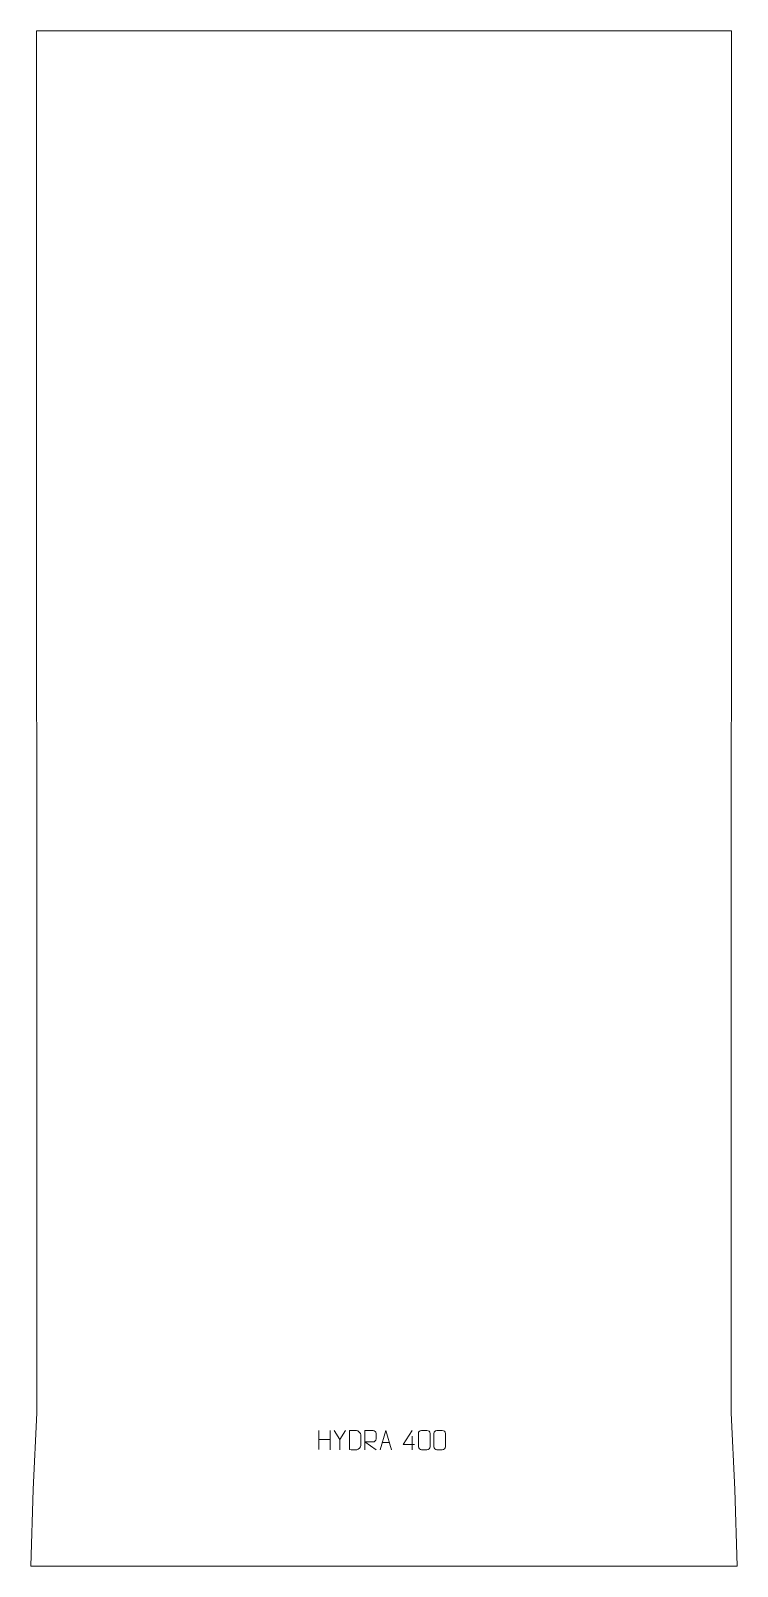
# Model space of a CAD drawing. Header units: millimetres. Extents: x -460 to 460, y -1545 to 455.
import ezdxf

# ---------------------------------------------------------------- set-up
doc = ezdxf.new("R2010")
doc.units = ezdxf.units.MM
doc.header["$MEASUREMENT"] = 0
doc.layers.add('layer 1', color=7, linetype='Continuous')

msp = doc.modelspace()

# ---------------------------------------------------------------- linework, layer by layer
at = {"layer": 'layer 1', "color": 242, "lineweight": 9}
msp.add_open_spline([(452.0003, -1344.9995), (452.0003, -1344.9995), (456.9999, -1444.9986), (456.9999, -1444.9986), (456.9999, -1444.9986), (456.9999, -1444.9986), (459.9993, -1544.9992), (459.9993, -1544.9992), (459.9993, -1544.9992), (459.9993, -1544.9992), (-459.9993, -1544.9992), (-459.9993, -1544.9992), (-459.9993, -1544.9992), (-459.9993, -1544.9992), (-456.9998, -1444.9986), (-456.9998, -1444.9986), (-456.9998, -1444.9986), (-456.9998, -1444.9986), (-451.9995, -1344.9995), (-451.9995, -1344.9995), (-451.9995, -1344.9995), (-451.9995, -1344.9995), (-452.4998, 455.0002), (-452.4998, 455.0002), (-452.4998, 455.0002), (-452.4998, 455.0002), (452.4999, 455.0002), (452.4999, 455.0002), (452.4999, 455.0002), (452.4999, 455.0002), (452.0003, -1344.9995), (452.0003, -1344.9995)], degree=3, knots=[0, 0, 0, 0, 0.111111111, 0.111111111, 0.111111111, 0.111111111, 0.222222222, 0.222222222, 0.222222222, 0.222222222, 0.333333333, 0.333333333, 0.333333333, 0.333333333, 0.444444444, 0.444444444, 0.444444444, 0.444444444, 0.555555556, 0.555555556, 0.555555556, 0.555555556, 0.666666667, 0.666666667, 0.666666667, 0.666666667, 0.777777778, 0.777777778, 0.777777778, 0.777777778, 1, 1, 1, 1], dxfattribs=at)
at = {"layer": 'layer 1', "color": 250, "lineweight": 9}
for points in [[(-84.9541, -1368.1943), (-84.9541, -1368.1943), (-84.9541, -1392.9718), (-84.9541, -1392.9718)], [(-70.3108, -1368.1943), (-70.3108, -1368.1943), (-70.3108, -1393.1478), (-70.3108, -1393.1478)], [(-57.6324, -1380.0764), (-57.6324, -1380.0764), (-64.9533, -1368.1777), (-64.9533, -1368.1777)], [(36.835, -1375.4768), (36.835, -1375.4768), (36.835, -1393.1415), (36.835, -1393.1415)], [(-84.9541, -1380.0766), (-84.9541, -1380.0766), (-70.3108, -1380.0762), (-70.3108, -1380.0762)], [(-2.3796, -1383.8818), (-2.3796, -1383.8818), (7.1161, -1383.8818), (7.1161, -1383.8818)]]:
    msp.add_open_spline(points, degree=3, dxfattribs=at)
for points, knots in [([(-50.31, -1368.1777), (-50.31, -1368.1777), (-57.6324, -1380.0764), (-57.6324, -1380.0764), (-57.6324, -1380.0764), (-57.6324, -1380.0764), (-57.6317, -1393.1313), (-57.6317, -1393.1313)], [0, 0, 0, 0, 0.333333333, 0.333333333, 0.333333333, 0.333333333, 1, 1, 1, 1]), ([(-45.024, -1393.1031), (-42.6922, -1393.1027), (-37.742, -1393.1267), (-35.4105, -1393.127), (-35.4105, -1393.127), (-33.4855, -1393.2324), (-30.1669, -1389.6908), (-30.1781, -1387.6735), (-30.1781, -1387.6735), (-30.1785, -1381.9034), (-30.1785, -1379.7337), (-30.1781, -1373.9644), (-30.1781, -1373.9644), (-30.1824, -1371.8263), (-33.5569, -1368.1662), (-35.7093, -1368.1797), (-35.7093, -1368.1797), (-38.035, -1368.1797), (-42.7593, -1368.1797), (-45.0854, -1368.1797), (-45.0854, -1368.1797), (-45.085, -1373.9266), (-45.0237, -1387.3558), (-45.024, -1393.1031)], [0, 0, 0, 0, 0.142857143, 0.142857143, 0.142857143, 0.142857143, 0.285714286, 0.285714286, 0.285714286, 0.285714286, 0.428571429, 0.428571429, 0.428571429, 0.428571429, 0.571428571, 0.571428571, 0.571428571, 0.571428571, 0.714285714, 0.714285714, 0.714285714, 0.714285714, 1, 1, 1, 1]), ([(-24.9637, -1393.1312), (-24.9637, -1393.1312), (-24.9637, -1368.1777), (-24.9637, -1368.1777), (-24.9637, -1368.1777), (-21.3689, -1368.1777), (-17.7734, -1368.1777), (-14.1782, -1368.1777), (-14.1782, -1368.1777), (-11.8529, -1368.2154), (-10.2956, -1369.7054), (-10.2997, -1372.0718), (-10.2997, -1372.0718), (-10.3001, -1374.1073), (-10.3001, -1377.1667), (-10.2997, -1379.2027), (-10.2997, -1379.2027), (-10.3062, -1381.0782), (-12.1185, -1383.02), (-14.128, -1383.0391), (-14.128, -1383.0391), (-14.128, -1383.0391), (-24.9637, -1383.0391), (-24.9637, -1383.0391), (-24.9637, -1383.0391), (-24.9637, -1383.0391), (-10.309, -1393.1312), (-10.309, -1393.1312)], [0, 0, 0, 0, 0.125, 0.125, 0.125, 0.125, 0.25, 0.25, 0.25, 0.25, 0.375, 0.375, 0.375, 0.375, 0.5, 0.5, 0.5, 0.5, 0.625, 0.625, 0.625, 0.625, 0.75, 0.75, 0.75, 0.75, 1, 1, 1, 1]), ([(-5.1022, -1393.1312), (-5.1022, -1393.1312), (2.2688, -1368.1777), (2.2688, -1368.1777), (2.2688, -1368.1777), (2.2688, -1368.1777), (9.8387, -1393.1312), (9.8387, -1393.1312)], [0, 0, 0, 0, 0.333333333, 0.333333333, 0.333333333, 0.333333333, 1, 1, 1, 1]), ([(39.7791, -1386.2379), (39.7791, -1386.2379), (24.9574, -1386.2379), (24.9574, -1386.2379), (24.9574, -1386.2379), (24.9574, -1386.2379), (36.835, -1368.1674), (36.835, -1368.1674)], [0, 0, 0, 0, 0.333333333, 0.333333333, 0.333333333, 0.333333333, 1, 1, 1, 1]), ([(48.7875, -1368.1552), (51.1536, -1368.1552), (53.5201, -1368.1552), (55.8866, -1368.1552), (55.8866, -1368.1552), (57.8671, -1368.1196), (59.8931, -1369.6139), (59.9202, -1372.056), (59.9202, -1372.056), (59.9198, -1377.8134), (59.9198, -1383.5712), (59.9202, -1389.3294), (59.9202, -1389.3294), (59.7781, -1391.657), (58.0717, -1393.1393), (55.8866, -1393.1501), (55.8866, -1393.1501), (53.5142, -1393.1497), (51.1418, -1393.1497), (48.7698, -1393.1501), (48.7698, -1393.1501), (46.8113, -1393.2557), (44.8049, -1391.3678), (44.8163, -1389.3468), (44.8163, -1389.3468), (44.8167, -1383.5662), (44.8167, -1377.7859), (44.8163, -1372.0061), (44.8163, -1372.0061), (44.8206, -1369.8641), (46.5977, -1368.1416), (48.7875, -1368.1552)], [0, 0, 0, 0, 0.111111111, 0.111111111, 0.111111111, 0.111111111, 0.222222222, 0.222222222, 0.222222222, 0.222222222, 0.333333333, 0.333333333, 0.333333333, 0.333333333, 0.444444444, 0.444444444, 0.444444444, 0.444444444, 0.555555556, 0.555555556, 0.555555556, 0.555555556, 0.666666667, 0.666666667, 0.666666667, 0.666666667, 0.777777778, 0.777777778, 0.777777778, 0.777777778, 1, 1, 1, 1]), ([(68.7875, -1368.1552), (71.1536, -1368.1552), (73.5201, -1368.1552), (75.8866, -1368.1552), (75.8866, -1368.1552), (77.8671, -1368.1196), (79.8931, -1369.6139), (79.9202, -1372.056), (79.9202, -1372.056), (79.9198, -1377.8134), (79.9198, -1383.5712), (79.9202, -1389.3294), (79.9202, -1389.3294), (79.7781, -1391.657), (78.0717, -1393.1393), (75.8866, -1393.1501), (75.8866, -1393.1501), (73.5142, -1393.1497), (71.1418, -1393.1497), (68.7698, -1393.1501), (68.7698, -1393.1501), (66.8113, -1393.2557), (64.8049, -1391.3678), (64.8163, -1389.3468), (64.8163, -1389.3468), (64.8167, -1383.5662), (64.8167, -1377.7859), (64.8163, -1372.0061), (64.8163, -1372.0061), (64.8206, -1369.8641), (66.5977, -1368.1416), (68.7875, -1368.1552)], [0, 0, 0, 0, 0.111111111, 0.111111111, 0.111111111, 0.111111111, 0.222222222, 0.222222222, 0.222222222, 0.222222222, 0.333333333, 0.333333333, 0.333333333, 0.333333333, 0.444444444, 0.444444444, 0.444444444, 0.444444444, 0.555555556, 0.555555556, 0.555555556, 0.555555556, 0.666666667, 0.666666667, 0.666666667, 0.666666667, 0.777777778, 0.777777778, 0.777777778, 0.777777778, 1, 1, 1, 1])]:
    msp.add_open_spline(points, degree=3, knots=knots, dxfattribs=at)

doc.saveas('drawing.dxf')
